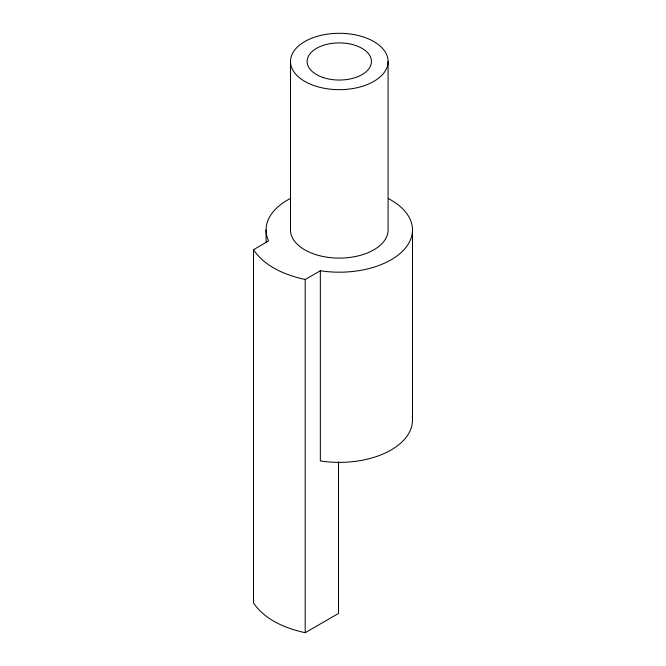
<?xml version="1.0" encoding="UTF-8"?>
<svg xmlns="http://www.w3.org/2000/svg" width="666" height="666" viewBox="0 0 666 666"><rect width="100%" height="100%" fill="white"/><g stroke="black" fill="none" stroke-linecap="round" stroke-linejoin="round"><path stroke-width="1" d="M338.495 461.871L338.495 613.469L305.186 632.7C285.722 628.454 264.985 619.996 253.513 602.938L253.513 249.742L268.573 240.867A73.202 42.266 0 0 1 290.101 198.618M253.513 249.742C264.985 266.8 285.722 275.249 305.186 279.495L320.338 270.754A73.202 42.266 0 0 0 403.554 250.158A73.202 42.266 0 0 0 388.461 198.618M412.487 229.928L412.487 420.113M388.087 61.48A48.801 28.18 0 0 1 314.885 85.881A48.801 28.18 0 0 1 314.885 37.071A48.801 28.18 0 0 1 388.087 61.48L388.087 229.928A48.801 28.18 0 0 1 339.285 258.1A48.801 28.18 0 0 1 290.476 229.928L290.476 61.48M320.338 270.754L320.338 460.939A73.202 42.266 0 0 0 412.304 417.107M305.186 279.495L305.186 632.7M266.075 229.928L266.075 242.399M323.201 77.556A32.168 18.573 0 0 0 371.453 61.48A32.168 18.573 0 0 0 323.201 45.396A32.168 18.573 0 0 0 323.201 77.556"/></g></svg>
